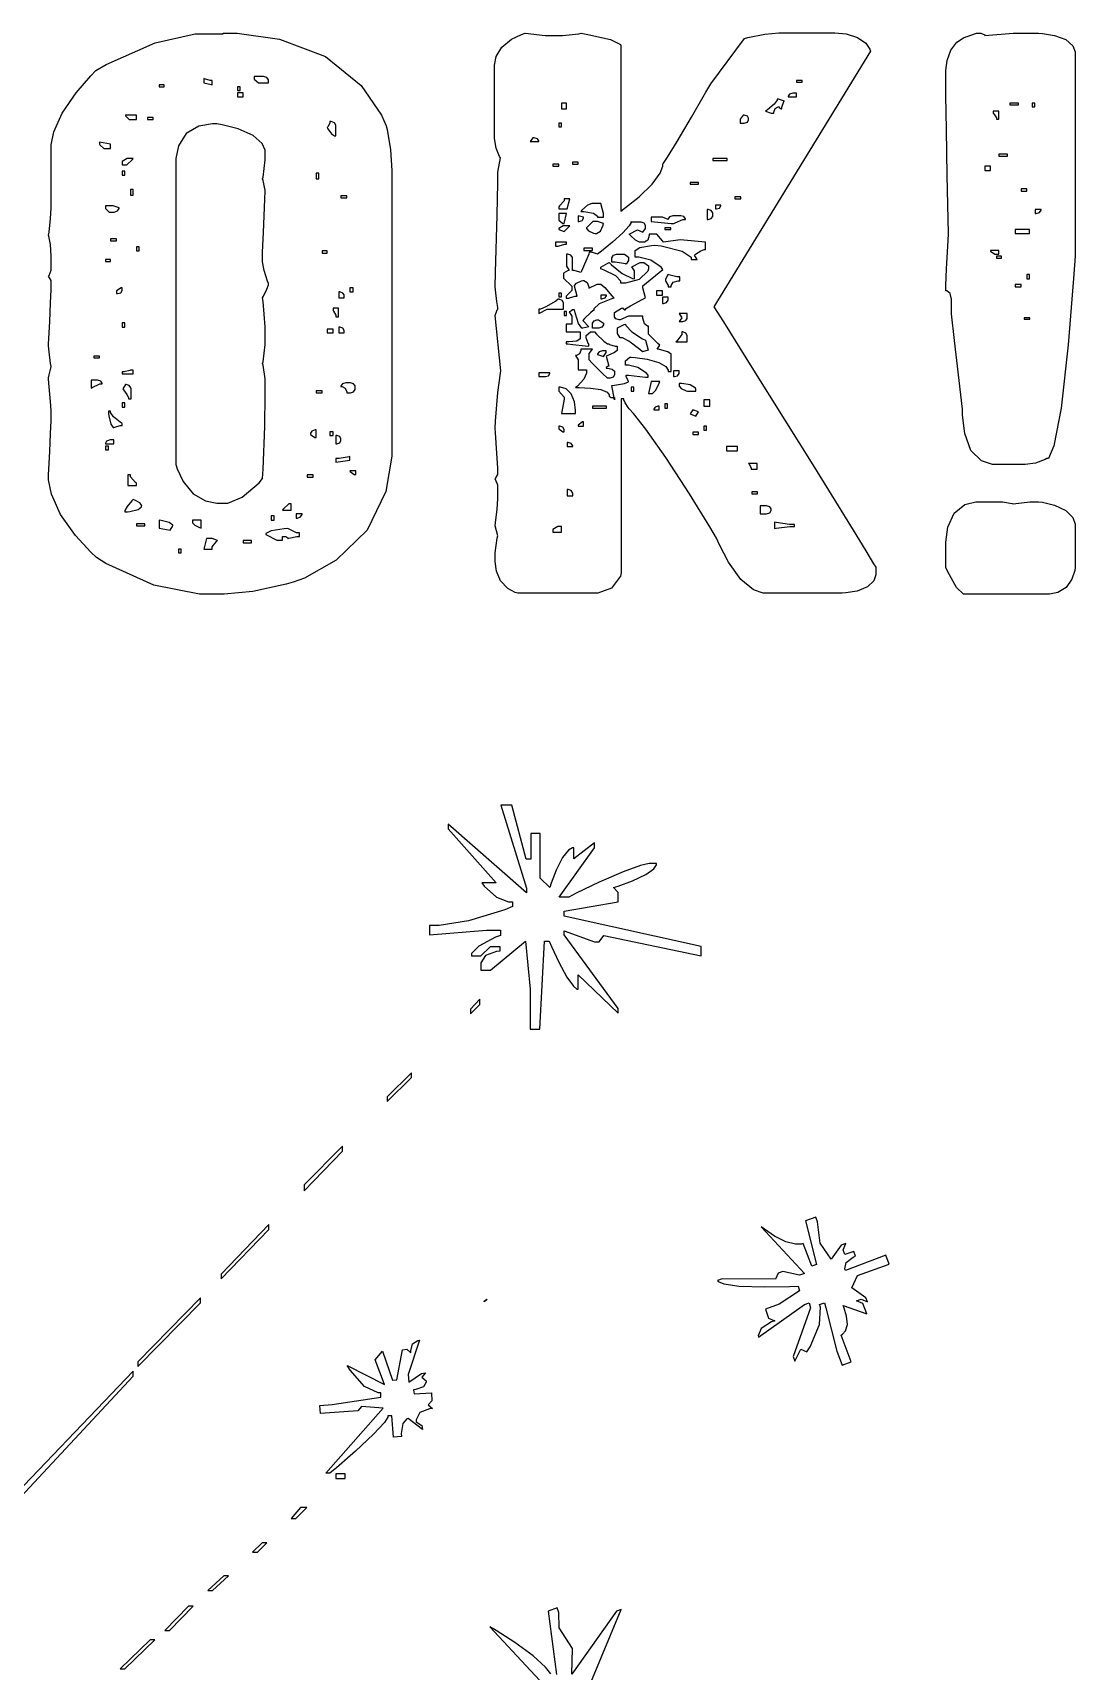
# Model space of a CAD drawing. Extents: x 71 to 281, y 22 to 318.
# Drawn here: x 206.9 to 276.9, y 207.5 to 317.4 of the extents above; entities that cross this region are included whole.
import ezdxf

# ---------------------------------------------------------------- set-up
doc = ezdxf.new("R2010")
doc.units = 0
doc.header["$MEASUREMENT"] = 0

msp = doc.modelspace()

# ---------------------------------------------------------------- linework, layer by layer
at = {"color": 7}
for points in [[(219.71, 317.394), (220.655, 317.394), (223.492, 317.005), (226.58, 315.838), (228.967, 313.898), (230.336, 311.911), (230.646, 311.186), (230.707, 310.939), (230.932, 309.576), (231.033, 308.191), (231.033, 307.728), (231.033, 289.807), (231.033, 289.019), (230.618, 286.653), (229.372, 284.062), (227.298, 282.033), (225.159, 280.837), (224.403, 280.565), (223.944, 280.424), (221.707, 279.947), (219.785, 279.753), (219.145, 279.753), (218.126, 279.753), (215.07, 280.366), (211.834, 281.809), (211.208, 282.222), (210.84, 282.572), (209.813, 283.698), (208.808, 285.111), (208.201, 286.464), (207.998, 287.437), (207.998, 287.76), (208.022, 288.153), (208.085, 289.329), (208.139, 290.54), (208.166, 291.393), (208.175, 291.765), (208.175, 291.888), (208.175, 292.09), (208.125, 292.695), (208.025, 293.908), (207.998, 294.217), (207.998, 294.283), (208.046, 294.477), (208.147, 294.914), (208.175, 295.028), (208.139, 295.232), (208.033, 296.012), (207.998, 296.413), (207.998, 296.546), (208.022, 296.926), (208.085, 298.065), (208.139, 299.288), (208.166, 300.207), (208.175, 300.662), (208.175, 300.813), (207.998, 301.096), (208.033, 301.132), (208.175, 301.502), (208.175, 301.625), (208.175, 302.19), (208.175, 302.448), (208.125, 303.218), (208.025, 303.778), (207.998, 303.848), (208.033, 304.052), (208.139, 304.964), (208.175, 305.663), (208.175, 305.894), (208.175, 309.633), (208.175, 309.92), (208.359, 310.778), (208.919, 312.038), (209.856, 313.41), (210.826, 314.537), (211.173, 314.89), (211.869, 315.305), (215.158, 316.748), (217.831, 317.36), (218.722, 317.36), (219.71, 317.36), (219.71, 317.394)], [(239.959, 317.394), (241.3, 317.253), (242.042, 317.253), (242.465, 317.253), (243.566, 317.368), (243.733, 317.394), (244.165, 317.324), (245.692, 316.976), (246.37, 316.644), (246.379, 316.582), (246.379, 305.47), (246.695, 305.697), (247.609, 306.423), (248.491, 307.269), (249.023, 308.011), (249.202, 308.486), (249.202, 308.645), (249.254, 308.689), (249.52, 309.082), (250.158, 310.123), (251.121, 311.766), (252.09, 313.447), (252.413, 314.008), (254.67, 317.041), (254.908, 317.113), (256.041, 317.342), (256.971, 317.43), (257.281, 317.43), (260.49, 317.43), (260.74, 317.43), (261.489, 317.351), (262.264, 317.117), (262.812, 316.731), (263.085, 316.34), (263.136, 316.195), (252.625, 299.049), (253.263, 298.032), (255.177, 294.979), (257.387, 291.443), (259.255, 288.444), (260.781, 285.98), (261.966, 284.052), (262.812, 282.659), (263.32, 281.802), (263.489, 281.562), (263.489, 281.481), (263.489, 281.2), (263.489, 281.065), (263.349, 280.658), (262.928, 280.247), (262.224, 279.969), (261.48, 279.841), (261.232, 279.823), (256.153, 279.823), (255.935, 279.823), (255.286, 280.054), (254.437, 280.749), (253.607, 281.906), (252.979, 283.112), (252.801, 283.527), (252.355, 284.273), (250.988, 286.492), (249.41, 288.925), (248.062, 290.831), (247.241, 291.878), (246.944, 292.206), (246.882, 292.278), (246.674, 292.595), (246.592, 292.806), (246.592, 292.876), (246.415, 292.876), (246.415, 281.2), (246.353, 280.971), (245.758, 280.168), (244.849, 279.823), (244.545, 279.823), (239.466, 279.823), (239.29, 279.878), (238.796, 280.148), (238.322, 280.644), (238.041, 281.313), (237.949, 281.942), (237.949, 282.152), (237.949, 282.532), (238.097, 283.511), (238.125, 283.669), (237.949, 284.339), (237.983, 284.543), (238.089, 285.455), (238.125, 286.154), (238.125, 286.385), (238.125, 286.949), (238.125, 287.081), (237.975, 287.444), (237.949, 287.478), (237.983, 287.522), (238.125, 287.781), (238.125, 287.867), (238.125, 288.207), (238.075, 289.226), (237.975, 290.593), (237.949, 290.901), (237.983, 291.378), (238.142, 293.286), (238.301, 294.579), (238.337, 294.746), (237.949, 298.45), (237.949, 298.45), (238.097, 298.829), (238.125, 298.873), (238.125, 299.004), (238.075, 299.394), (237.975, 300.188), (237.949, 300.39), (237.983, 301.352), (238.089, 305.201), (238.125, 307.362), (238.125, 308.081), (238.301, 309.033), (238.239, 309.122), (238.014, 309.687), (237.913, 310.335), (237.913, 310.551), (237.913, 315.067), (237.906, 315.255), (238.024, 315.827), (238.406, 316.468), (239.054, 316.992), (239.725, 317.317), (239.959, 317.394)], [(270.44, 317.394), (270.528, 317.394), (270.793, 317.289), (270.793, 317.253), (272.697, 317.394), (274.391, 317.394), (274.658, 317.377), (275.46, 317.249), (276.233, 316.971), (276.702, 316.562), (276.86, 316.155), (276.86, 316.019), (276.86, 302.437), (276.756, 300.95), (276.383, 296.49), (275.907, 292.246), (275.43, 289.702), (275.073, 288.855), (274.954, 288.855), (274.84, 288.785), (274.187, 288.556), (273.492, 288.466), (273.262, 288.466), (271.569, 288.466), (271.319, 288.466), (270.575, 288.697), (269.869, 289.392), (269.449, 290.55), (269.31, 291.765), (269.31, 292.17), (269.186, 293.124), (268.755, 296.776), (268.57, 298.561), (268.57, 299.156), (268.57, 299.438), (268.57, 299.565), (268.468, 299.945), (268.253, 300.108), (268.181, 300.108), (268.181, 300.48), (268.23, 301.595), (268.33, 303.487), (268.358, 303.954), (268.333, 304.927), (268.27, 307.843), (268.216, 310.931), (268.188, 313.212), (268.181, 314.311), (268.181, 314.678), (268.181, 314.9), (268.261, 315.565), (268.507, 316.271), (268.926, 316.797), (269.362, 317.087), (269.522, 317.147), (269.619, 317.183), (270.235, 317.394), (270.44, 317.394)], [(221.791, 314.501), (221.791, 314.361), (221.8, 314.317), (222.085, 314.078), (222.18, 314.078), (222.743, 314.078), (222.743, 314.219), (222.743, 314.271), (222.641, 314.427), (222.426, 314.501), (222.356, 314.501), (221.791, 314.501)], [(215.407, 313.796), (215.76, 313.796), (215.76, 313.936), (215.407, 313.936), (215.407, 313.796)], [(218.405, 314.361), (218.405, 314.078), (218.405, 314.078), (218.907, 313.964), (218.969, 313.936), (218.969, 314.219), (218.827, 314.219), (218.466, 314.343), (218.405, 314.361)], [(220.663, 313.549), (220.839, 313.549), (220.839, 313.796), (220.663, 313.796), (220.663, 313.549)], [(220.663, 313.126), (221.051, 313.126), (221.051, 313.407), (220.663, 313.407), (220.663, 313.126)], [(257.598, 313.126), (258.163, 313.126), (258.163, 313.373), (257.987, 313.373), (257.914, 313.373), (257.699, 313.316), (257.598, 313.174), (257.598, 313.126)], [(258.163, 314.113), (258.55, 314.113), (258.55, 314.219), (258.163, 314.219), (258.163, 314.113)], [(242.394, 312.315), (242.747, 312.315), (242.747, 312.702), (242.394, 312.702), (242.394, 312.315)], [(256.858, 312.984), (256.858, 312.9), (256.668, 312.645), (256.213, 312.261), (256.081, 312.172), (256.469, 312.032), (256.646, 312.032), (256.646, 312.112), (256.728, 312.35), (256.931, 312.455), (256.999, 312.455), (256.999, 312.421), (257.131, 312.315), (257.175, 312.315), (257.175, 312.447), (257.324, 312.809), (257.351, 312.844), (256.963, 312.984), (256.858, 312.984)], [(272.485, 312.597), (273.05, 312.597), (273.05, 312.702), (272.485, 312.702), (272.485, 312.597)], [(273.968, 312.455), (274.144, 312.455), (274.144, 312.702), (273.968, 312.702), (273.968, 312.455)], [(213.148, 311.892), (213.156, 311.847), (213.414, 311.609), (213.501, 311.609), (213.89, 311.609), (213.89, 311.892), (213.148, 311.892)], [(214.629, 311.609), (215.018, 311.609), (215.018, 311.749), (214.629, 311.749), (214.629, 311.609)], [(216.535, 308.717), (216.535, 288.466), (216.624, 288.17), (217.023, 287.316), (217.69, 286.5), (218.529, 286.016), (219.282, 285.856), (219.534, 285.856), (219.71, 285.856), (220.027, 285.856), (220.979, 286.275), (222.118, 287.241), (222.356, 287.514), (222.39, 288.149), (222.497, 291.007), (222.533, 293.15), (222.533, 293.864), (222.533, 294.209), (222.382, 295.117), (222.356, 295.239), (222.39, 295.355), (222.533, 296.513), (222.533, 296.898), (222.533, 297.039), (222.533, 297.692), (222.382, 299.402), (222.356, 299.649), (222.417, 299.765), (222.641, 300.232), (222.743, 300.51), (222.743, 300.603), (222.681, 300.761), (222.457, 301.485), (222.356, 302.067), (222.356, 302.26), (222.356, 302.704), (222.405, 304.034), (222.505, 306.265), (222.533, 306.81), (222.533, 306.877), (222.483, 307.071), (222.382, 307.508), (222.356, 307.622), (222.39, 307.738), (222.533, 308.895), (222.533, 309.28), (222.533, 309.386), (222.533, 309.542), (222.333, 310.008), (221.729, 310.542), (220.716, 310.985), (219.647, 311.263), (219.287, 311.326), (218.985, 311.326), (218.083, 311.162), (217.223, 310.671), (216.706, 309.853), (216.535, 309.002), (216.535, 308.717)], [(226.872, 311.467), (226.872, 311.37), (226.722, 311.124), (226.696, 311.08), (226.74, 310.983), (226.977, 310.653), (227.187, 310.515), (227.259, 310.515), (227.259, 311.186), (227.259, 311.238), (227.171, 311.393), (226.947, 311.467), (226.872, 311.467)], [(242.218, 311.114), (242.394, 311.114), (242.394, 311.362), (242.218, 311.362), (242.218, 311.114)], [(254.599, 311.892), (254.389, 311.643), (254.389, 311.362), (254.599, 311.362), (254.666, 311.362), (254.868, 311.437), (254.952, 311.592), (254.952, 311.643), (254.952, 311.692), (254.868, 311.834), (254.666, 311.892), (254.599, 311.892)], [(271.356, 312.172), (271.356, 312.032), (271.391, 311.988), (271.569, 311.73), (271.569, 311.643), (271.745, 311.643), (271.745, 312.172), (271.356, 312.172)], [(211.42, 310.092), (211.42, 309.951), (211.428, 309.907), (211.712, 309.669), (211.807, 309.669), (212.16, 309.669), (212.16, 309.951), (211.42, 310.092)], [(240.488, 310.374), (240.312, 310.128), (240.877, 310.128), (240.877, 310.176), (240.787, 310.318), (240.563, 310.374), (240.488, 310.374)], [(212.937, 308.717), (212.937, 308.574), (213.114, 308.574), (213.254, 308.574), (213.624, 308.927), (213.677, 308.997), (213.324, 308.997), (213.262, 308.989), (212.937, 308.785), (212.937, 308.717)], [(252.553, 308.857), (253.507, 308.857), (253.507, 308.997), (252.553, 308.997), (252.553, 308.857)], [(271.745, 309.14), (272.308, 309.14), (272.308, 309.28), (271.745, 309.28), (271.745, 309.14)], [(212.937, 307.869), (213.114, 307.869), (213.114, 308.151), (212.937, 308.151), (212.937, 307.869)], [(225.954, 307.622), (226.131, 307.622), (226.131, 308.011), (225.954, 308.011), (225.954, 307.622)], [(241.829, 308.468), (242.218, 308.468), (242.218, 308.61), (241.829, 308.61), (241.829, 308.468)], [(243.134, 308.61), (243.523, 308.61), (243.523, 308.751), (243.134, 308.751), (243.134, 308.61)], [(270.793, 308.187), (271.18, 308.187), (271.18, 308.468), (270.793, 308.468), (270.793, 308.187)], [(213.501, 306.528), (213.677, 306.528), (213.677, 306.917), (213.501, 306.917), (213.501, 306.528)], [(251.037, 307.269), (251.601, 307.269), (251.601, 307.376), (251.037, 307.376), (251.037, 307.269)], [(273.226, 306.81), (273.615, 306.81), (273.615, 306.953), (273.226, 306.953), (273.226, 306.81)], [(211.807, 305.822), (211.807, 305.682), (211.816, 305.638), (212.073, 305.399), (212.16, 305.399), (212.336, 305.399), (212.408, 305.399), (212.623, 305.475), (212.725, 305.631), (212.725, 305.682), (212.336, 305.822), (211.807, 305.822)], [(227.612, 306.352), (228.001, 306.352), (228.001, 306.494), (227.612, 306.494), (227.612, 306.352)], [(242.571, 306.281), (242.571, 306.149), (242.278, 305.806), (242.218, 305.752), (242.218, 305.612), (242.781, 305.612), (242.958, 306.281), (242.571, 306.281)], [(243.699, 305.435), (243.909, 305.435), (244.54, 305.335), (244.828, 305.12), (244.828, 305.047), (245.217, 305.047), (245.217, 305.293), (245.04, 305.965), (244.475, 305.965), (244.431, 305.974), (244.139, 305.858), (243.778, 305.533), (243.699, 305.435)], [(252.729, 305.858), (252.729, 305.612), (252.796, 305.612), (252.998, 305.67), (253.082, 305.811), (253.082, 305.858), (252.729, 305.858)], [(254.036, 306.281), (254.423, 306.281), (254.423, 306.423), (254.036, 306.423), (254.036, 306.281)], [(242.218, 305.293), (242.218, 304.906), (242.226, 304.862), (242.484, 304.624), (242.571, 304.624), (242.747, 305.293), (242.218, 305.293)], [(247.085, 304.764), (247.085, 304.692), (246.944, 304.473), (246.524, 304.016), (245.82, 303.386), (245.079, 302.776), (244.828, 302.577), (244.766, 302.605), (244.388, 302.719), (244.263, 302.719), (244.227, 302.569), (243.751, 301.423), (243.699, 301.342), (243.637, 301.37), (243.26, 301.485), (243.134, 301.485), (243.134, 302.295), (243.134, 302.347), (243.032, 302.503), (242.817, 302.577), (242.747, 302.577), (242.747, 301.765), (242.923, 301.485), (242.861, 301.476), (242.535, 301.297), (242.535, 301.236), (242.535, 300.955), (243.1, 300.426), (243.1, 300.144), (242.711, 299.755), (242.711, 299.615), (242.888, 299.615), (242.948, 299.642), (243.326, 299.755), (243.453, 299.755), (243.276, 300.426), (243.276, 300.476), (243.412, 300.62), (243.742, 300.779), (243.84, 300.813), (243.911, 300.813), (244.126, 300.681), (244.228, 300.383), (244.228, 300.284), (244.792, 300.567), (244.968, 300.567), (245.051, 300.567), (245.299, 300.33), (245.79, 299.774), (245.922, 299.615), (245.702, 299.562), (244.92, 299.248), (244.581, 298.914), (244.581, 298.803), (244.521, 298.803), (244.343, 298.64), (243.944, 298.248), (243.84, 298.133), (244.228, 297.708), (243.84, 297.604), (243.765, 297.604), (243.545, 297.918), (243.32, 298.636), (243.276, 298.839), (243.1, 298.839), (243.1, 298.804), (242.968, 298.697), (242.923, 298.697), (243.1, 298.414), (243.1, 297.885), (242.711, 297.885), (242.711, 297.356), (243.663, 297.356), (243.663, 296.933), (243.663, 296.886), (243.425, 296.744), (242.889, 296.686), (242.711, 296.686), (242.711, 296.546), (242.824, 296.546), (243.164, 296.515), (243.998, 296.431), (244.228, 296.404), (244.228, 296.546), (244.192, 296.581), (244.052, 296.952), (244.052, 297.075), (244.06, 297.119), (244.344, 297.356), (244.439, 297.356), (244.615, 297.356), (244.748, 297.215), (245.251, 296.74), (245.489, 296.546), (245.569, 296.546), (245.63, 296.519), (246.006, 296.404), (246.133, 296.404), (246.133, 296.157), (246.133, 296.111), (245.947, 295.972), (245.515, 295.778), (245.393, 295.734), (245.569, 295.063), (245.525, 295.063), (245.393, 294.958), (245.393, 294.922), (245.496, 294.922), (245.806, 294.866), (245.956, 294.724), (245.956, 294.676), (245.956, 294.533), (245.956, 294.483), (245.872, 294.327), (245.67, 294.253), (245.604, 294.253), (245.492, 294.253), (245.159, 294.567), (244.447, 295.285), (244.263, 295.487), (244.263, 295.91), (244.475, 296.193), (243.699, 296.193), (243.699, 296.114), (243.615, 295.876), (243.412, 295.768), (243.346, 295.768), (243.523, 295.487), (243.523, 294.816), (244.086, 294.816), (244.086, 294.71), (244.086, 294.58), (243.9, 294.191), (243.469, 293.715), (243.346, 293.617), (243.594, 293.617), (244.338, 293.584), (245.043, 293.485), (245.463, 293.32), (245.604, 293.146), (245.604, 293.088), (245.604, 293.054), (245.736, 292.946), (245.78, 292.946), (245.956, 292.946), (245.956, 292.806), (245.78, 293.758), (245.965, 293.776), (246.622, 293.886), (246.908, 294.002), (246.908, 294.04), (246.873, 294.084), (246.732, 294.37), (246.732, 294.463), (246.908, 294.463), (248.039, 294.323), (248.215, 294.323), (248.215, 294.463), (248.109, 294.579), (247.522, 294.972), (246.903, 295.135), (246.698, 295.135), (246.698, 295.381), (246.706, 295.425), (246.99, 295.664), (247.085, 295.664), (247.352, 295.64), (248.154, 295.52), (248.927, 295.307), (249.396, 295.034), (249.554, 294.791), (249.554, 294.71), (249.767, 294.71), (249.767, 295.804), (249.767, 295.856), (249.528, 296.012), (248.973, 296.166), (248.815, 296.193), (248.991, 296.474), (248.867, 296.58), (248.434, 297), (248.249, 297.215), (248.249, 297.285), (248.249, 297.744), (248.178, 297.744), (247.963, 297.908), (247.862, 298.289), (247.862, 298.414), (246.908, 298.414), (246.345, 298.167), (246.272, 298.167), (246.057, 298.225), (245.956, 298.367), (245.956, 298.414), (245.956, 298.556), (245.956, 298.662), (246.423, 298.945), (246.521, 298.979), (246.521, 298.945), (246.654, 298.839), (246.698, 298.839), (246.698, 298.905), (247.023, 299.099), (247.808, 299.534), (248.039, 299.649), (247.862, 300.32), (247.862, 300.46), (249.202, 301.555), (249.087, 301.697), (248.386, 302.172), (247.596, 302.367), (247.333, 302.367), (247.333, 302.754), (247.333, 302.821), (247.658, 303.02), (248.442, 303.16), (248.672, 303.177), (249.078, 303.124), (250.498, 302.781), (251.108, 302.364), (251.108, 302.224), (251.495, 302.224), (251.318, 302.507), (251.397, 302.579), (251.742, 302.808), (251.98, 302.896), (252.06, 302.896), (252.06, 303.389), (250.366, 303.529), (249.238, 303.389), (249.184, 303.477), (248.799, 303.918), (248.672, 303.918), (248.285, 303.918), (248.285, 303.819), (248.183, 303.521), (247.968, 303.389), (247.897, 303.389), (247.72, 303.389), (247.632, 303.389), (247.372, 303.521), (247.023, 303.83), (246.944, 303.918), (247.51, 304.201), (247.862, 304.058), (248.039, 304.307), (248.039, 304.447), (248.039, 304.499), (247.954, 304.655), (247.752, 304.73), (247.686, 304.73), (247.085, 304.73), (247.085, 304.764)], [(243.523, 305.153), (243.523, 304.764), (243.589, 304.764), (243.792, 304.84), (243.876, 304.996), (243.876, 305.047), (243.523, 305.153)], [(244.086, 304.341), (244.086, 304.293), (244.223, 304.148), (244.554, 303.99), (244.651, 303.954), (244.744, 303.954), (245.025, 304.118), (245.199, 304.509), (245.217, 304.624), (244.828, 304.764), (244.651, 304.764), (244.51, 304.764), (244.139, 304.413), (244.086, 304.341)], [(249.554, 304.906), (249.167, 305.047), (248.426, 305.047), (248.426, 304.764), (249.767, 304.624), (249.943, 304.624), (250.022, 304.668), (250.544, 304.906), (250.719, 304.906), (250.719, 304.955), (250.617, 305.096), (250.402, 305.153), (250.332, 305.153), (249.943, 305.153), (249.867, 305.153), (249.642, 305.083), (249.554, 304.95), (249.554, 304.906)], [(252.166, 305.576), (252.166, 304.906), (252.236, 304.906), (252.451, 304.964), (252.553, 305.106), (252.553, 305.153), (252.553, 305.293), (252.553, 305.35), (252.451, 305.515), (252.236, 305.576), (252.166, 305.576)], [(274.179, 305.576), (274.179, 305.293), (274.25, 305.293), (274.465, 305.369), (274.567, 305.525), (274.567, 305.576), (274.179, 305.576)], [(212.16, 303.459), (212.549, 303.459), (212.549, 303.601), (212.16, 303.601), (212.16, 303.459)], [(242.218, 304.235), (242.571, 304.094), (242.958, 304.483), (242.571, 304.483), (242.509, 304.475), (242.218, 304.296), (242.218, 304.235)], [(249.344, 304.235), (249.731, 304.235), (249.731, 304.341), (249.344, 304.341), (249.344, 304.235)], [(272.838, 303.954), (273.792, 303.954), (273.792, 304.235), (272.838, 304.235), (272.838, 303.954)], [(213.89, 302.79), (214.066, 302.79), (214.066, 303.072), (213.89, 303.072), (213.89, 302.79)], [(226.343, 302.647), (226.696, 302.647), (226.696, 302.79), (226.343, 302.79), (226.343, 302.647)], [(242.006, 303.389), (242.006, 303.106), (242.182, 303.106), (242.243, 303.134), (242.62, 303.248), (242.747, 303.248), (242.747, 303.389), (242.006, 303.389)], [(243.91, 302.824), (244.475, 302.824), (244.475, 302.966), (243.91, 302.966), (243.91, 302.824)], [(246.169, 302.577), (246.556, 302.577), (246.618, 302.569), (246.908, 302.364), (246.908, 302.295), (246.908, 302.154), (246.732, 301.908), (246.688, 301.935), (246.006, 302.048), (245.78, 302.048), (245.78, 302.295), (245.788, 302.339), (245.894, 302.503), (246.1, 302.577), (246.169, 302.577)], [(271.18, 302.824), (271.188, 302.78), (271.473, 302.577), (271.569, 302.577), (271.745, 302.577), (271.745, 302.824), (271.18, 302.824)], [(271.569, 302.295), (271.921, 302.295), (271.921, 302.437), (271.569, 302.437), (271.569, 302.295)], [(211.807, 302.084), (212.16, 302.084), (212.16, 302.224), (211.807, 302.224), (211.807, 302.084)], [(245.604, 302.014), (245.752, 301.863), (246.476, 301.282), (247.165, 300.947), (247.297, 300.919), (247.297, 301.449), (247.121, 301.731), (247.686, 302.014), (247.862, 302.014), (247.923, 302.005), (248.249, 301.8), (248.249, 301.731), (248.249, 301.589), (248.187, 301.431), (247.606, 300.875), (246.686, 300.637), (246.379, 300.637), (246.379, 300.757), (246.041, 301.114), (245.261, 301.511), (245.04, 301.589), (245.04, 301.695), (245.506, 301.979), (245.604, 302.014)], [(212.549, 300.038), (212.549, 299.931), (212.62, 299.931), (212.835, 299.989), (212.937, 300.131), (212.937, 300.178), (212.937, 300.32), (212.875, 300.312), (212.549, 300.106), (212.549, 300.038)], [(228.211, 300.038), (228.424, 300.038), (228.424, 300.32), (228.211, 300.32), (228.211, 300.038)], [(249.554, 301.202), (249.519, 301.158), (249.378, 300.874), (249.378, 300.779), (249.412, 300.735), (249.554, 300.477), (249.554, 300.39), (249.767, 300.39), (249.767, 300.466), (249.903, 300.691), (250.224, 300.779), (250.332, 300.779), (250.332, 301.06), (250.137, 301.06), (249.607, 301.176), (249.554, 301.202)], [(272.838, 300.39), (273.226, 300.39), (273.226, 300.531), (272.838, 300.531), (272.838, 300.39)], [(273.615, 300.919), (273.792, 300.919), (273.792, 301.202), (273.615, 301.202), (273.615, 300.919)], [(227.471, 300.038), (227.471, 299.649), (227.824, 299.649), (227.824, 299.791), (227.824, 299.835), (227.74, 299.967), (227.537, 300.038), (227.471, 300.038)], [(240.877, 298.873), (240.877, 298.59), (241.44, 298.873), (242.535, 298.873), (242.535, 299.262), (242.535, 299.314), (242.451, 299.47), (242.248, 299.544), (242.182, 299.544), (242.014, 299.43), (241.356, 299.037), (240.997, 298.873), (240.877, 298.873)], [(242.218, 299.721), (242.394, 299.721), (242.394, 299.967), (242.218, 299.967), (242.218, 299.721)], [(245.04, 299.825), (245.04, 299.579), (245.11, 299.579), (245.325, 299.636), (245.427, 299.779), (245.427, 299.825), (245.04, 299.825)], [(248.779, 299.825), (249.167, 299.825), (249.167, 300.108), (248.779, 300.108), (248.779, 299.825)], [(249.167, 299.685), (249.167, 299.262), (249.238, 299.262), (249.452, 299.338), (249.554, 299.493), (249.554, 299.544), (249.554, 299.685), (249.167, 299.685)], [(212.937, 297.674), (213.114, 297.674), (213.114, 297.957), (212.937, 297.957), (212.937, 297.674)], [(227.083, 298.943), (227.083, 298.803), (227.117, 298.759), (227.259, 298.475), (227.259, 298.38), (227.435, 298.38), (227.435, 298.943), (227.083, 298.943)], [(242.571, 298.45), (242.747, 298.45), (242.747, 298.733), (242.571, 298.733), (242.571, 298.45)], [(244.828, 298.167), (244.888, 298.159), (245.217, 297.954), (245.217, 297.885), (245.217, 297.834), (245.115, 297.678), (244.899, 297.604), (244.828, 297.604), (244.475, 297.604), (244.475, 297.885), (244.483, 297.939), (244.585, 298.107), (244.767, 298.167), (244.828, 298.167)], [(250.296, 298.59), (250.472, 298.31), (250.296, 298.061), (250.472, 298.061), (250.539, 298.061), (250.741, 298.119), (250.825, 298.263), (250.825, 298.31), (250.825, 298.59), (250.296, 298.59)], [(273.439, 298.203), (273.826, 298.203), (273.826, 298.31), (273.439, 298.31), (273.439, 298.203)], [(226.696, 297.285), (227.083, 297.285), (227.083, 297.532), (226.696, 297.532), (226.696, 297.285)], [(227.471, 297.674), (227.471, 297.285), (227.824, 297.285), (227.824, 297.392), (227.824, 297.448), (227.74, 297.614), (227.537, 297.674), (227.471, 297.674)], [(246.698, 297.885), (246.724, 297.797), (247.115, 297.352), (247.844, 296.89), (248.039, 296.792), (248.215, 296.121), (247.826, 296.017), (247.65, 296.175), (246.926, 296.73), (246.49, 296.969), (246.345, 296.969), (246.169, 297.251), (246.169, 297.532), (246.169, 297.62), (246.61, 297.851), (246.698, 297.885)], [(250.472, 297.356), (250.472, 297.189), (250.146, 296.74), (250.083, 296.686), (250.825, 296.686), (250.825, 297.075), (250.825, 297.127), (250.741, 297.282), (250.539, 297.356), (250.472, 297.356)], [(244.828, 295.84), (245.217, 295.698), (245.393, 295.981), (245.393, 296.087), (245.217, 296.087), (245.144, 296.087), (244.928, 296.03), (244.828, 295.888), (244.828, 295.84)], [(211.031, 295.628), (211.42, 295.628), (211.42, 295.734), (211.031, 295.734), (211.031, 295.628)], [(212.937, 294.676), (212.937, 294.533), (213.677, 294.533), (213.677, 294.782), (213.501, 294.782), (213.439, 294.764), (213.063, 294.676), (212.937, 294.676)], [(249.907, 294.746), (249.907, 294.357), (249.979, 294.357), (250.194, 294.415), (250.296, 294.559), (250.296, 294.605), (250.296, 294.746), (249.907, 294.746)], [(210.855, 294.11), (210.855, 293.581), (210.934, 293.625), (211.43, 293.864), (211.596, 293.864), (211.596, 293.912), (211.495, 294.054), (211.279, 294.11), (211.208, 294.11), (210.855, 294.11)], [(213.148, 293.828), (212.972, 293.547), (213.032, 293.477), (213.258, 293.16), (213.36, 292.947), (213.36, 292.876), (213.537, 292.876), (213.537, 293.547), (213.527, 293.601), (213.409, 293.768), (213.213, 293.828), (213.148, 293.828)], [(227.612, 293.688), (227.683, 293.688), (227.899, 293.583), (228.001, 293.344), (228.001, 293.265), (228.177, 293.265), (228.247, 293.265), (228.462, 293.34), (228.564, 293.496), (228.564, 293.547), (228.564, 293.688), (228.564, 293.736), (228.462, 293.878), (228.247, 293.934), (228.177, 293.934), (228.001, 293.934), (227.928, 293.934), (227.712, 293.878), (227.612, 293.736), (227.612, 293.688)], [(240.877, 294.605), (240.877, 294.357), (241.264, 294.357), (241.33, 294.357), (241.533, 294.415), (241.617, 294.559), (241.617, 294.605), (240.877, 294.605)], [(242.218, 293.652), (242.218, 293.371), (242.571, 292.982), (242.571, 292.842), (242.394, 291.888), (243.346, 291.888), (243.346, 292.081), (243.273, 292.655), (243.058, 293.207), (242.705, 293.54), (242.339, 293.652), (242.218, 293.652)], [(247.085, 293.371), (247.261, 293.371), (247.261, 293.652), (247.085, 293.652), (247.085, 293.371)], [(248.426, 294.04), (248.249, 293.229), (248.426, 293.229), (248.499, 293.229), (248.721, 293.437), (248.947, 293.908), (248.991, 294.04), (248.426, 294.04)], [(250.296, 293.9), (250.296, 293.758), (250.296, 293.71), (250.432, 293.565), (250.763, 293.406), (250.861, 293.371), (251.424, 293.371), (251.424, 293.511), (251.389, 293.573), (251.032, 293.799), (250.479, 293.9), (250.296, 293.9)], [(212.937, 292.312), (213.114, 292.312), (213.114, 292.593), (212.937, 292.593), (212.937, 292.312)], [(225.954, 293.265), (226.343, 293.265), (226.343, 293.405), (225.954, 293.405), (225.954, 293.265)], [(249.344, 292.24), (249.52, 292.24), (249.52, 292.523), (249.344, 292.523), (249.344, 292.24)], [(251.954, 292.383), (252.342, 292.383), (252.342, 292.806), (251.954, 292.806), (251.954, 292.383)], [(212.019, 292.03), (212.019, 291.888), (212.036, 291.729), (212.168, 291.174), (212.321, 290.935), (212.372, 290.935), (212.433, 290.963), (212.81, 291.078), (212.937, 291.078), (212.937, 291.218), (212.805, 291.298), (212.35, 291.663), (212.16, 291.939), (212.16, 292.03), (212.019, 292.03)], [(244.475, 292.24), (245.427, 292.24), (245.427, 292.383), (244.475, 292.383), (244.475, 292.24)], [(248.602, 292.136), (248.955, 292.136), (248.955, 292.383), (248.888, 292.383), (248.685, 292.312), (248.602, 292.18), (248.602, 292.136)], [(251.214, 292.136), (251.037, 291.853), (251.424, 291.711), (251.601, 291.994), (251.214, 292.136)], [(225.565, 290.513), (225.574, 290.468), (225.859, 290.266), (225.954, 290.266), (225.954, 290.795), (225.883, 290.787), (225.654, 290.693), (225.565, 290.558), (225.565, 290.513)], [(226.872, 290.406), (227.083, 290.406), (227.083, 290.653), (226.872, 290.653), (226.872, 290.406)], [(227.259, 290.406), (227.259, 289.843), (227.325, 289.843), (227.528, 289.917), (227.612, 290.073), (227.612, 290.124), (227.612, 290.176), (227.528, 290.332), (227.325, 290.406), (227.259, 290.406)], [(242.218, 291.042), (242.218, 290.901), (242.226, 290.857), (242.484, 290.653), (242.571, 290.653), (242.571, 290.759), (242.571, 290.812), (242.486, 290.967), (242.284, 291.042), (242.218, 291.042)], [(243.523, 291.042), (243.876, 291.042), (243.876, 291.324), (243.822, 291.316), (243.523, 291.11), (243.523, 291.042)], [(251.214, 290.619), (251.214, 290.477), (251.601, 290.477), (251.601, 290.619), (251.214, 290.619)], [(251.954, 290.759), (252.13, 290.759), (252.13, 291.042), (251.954, 291.042), (251.954, 290.759)], [(211.807, 289.843), (212.372, 289.843), (212.372, 290.124), (212.196, 290.124), (212.124, 290.116), (211.895, 290.023), (211.807, 289.888), (211.807, 289.843)], [(211.807, 289.454), (212.019, 289.454), (212.019, 289.701), (211.807, 289.701), (211.807, 289.454)], [(242.781, 289.947), (242.781, 289.667), (243.17, 289.667), (243.16, 289.711), (243.054, 289.873), (242.849, 289.947), (242.781, 289.947)], [(253.471, 289.384), (254.212, 289.384), (254.212, 289.667), (253.471, 289.667), (253.471, 289.384)], [(227.259, 288.855), (227.259, 288.608), (228.211, 288.749), (228.211, 288.995), (228.158, 288.969), (227.484, 288.855), (227.259, 288.855)], [(254.952, 288.536), (254.987, 288.492), (255.129, 288.236), (255.129, 288.149), (255.517, 288.149), (255.517, 288.536), (254.952, 288.536)], [(213.324, 287.76), (213.324, 287.055), (213.89, 287.055), (213.89, 287.197), (213.827, 287.259), (213.501, 287.635), (213.501, 287.76), (213.324, 287.76)], [(225.355, 287.62), (225.742, 287.62), (225.742, 287.76), (225.355, 287.76), (225.355, 287.62)], [(228.211, 288.043), (228.22, 287.999), (228.505, 287.796), (228.6, 287.796), (228.6, 288.043), (228.211, 288.043)], [(213.677, 286.103), (213.589, 286.015), (213.262, 285.631), (213.114, 285.376), (213.114, 285.291), (213.29, 285.291), (213.449, 285.309), (214.004, 285.447), (214.242, 285.622), (214.242, 285.68), (214.25, 285.715), (214.118, 285.892), (213.774, 286.068), (213.677, 286.103)], [(242.781, 286.772), (242.781, 286.349), (243.17, 286.349), (243.17, 286.492), (243.16, 286.545), (243.054, 286.712), (242.849, 286.772), (242.781, 286.772)], [(255.165, 286.492), (255.552, 286.492), (255.552, 286.632), (255.165, 286.632), (255.165, 286.492)], [(271.745, 285.962), (271.982, 285.962), (272.635, 285.848), (272.697, 285.82), (273.826, 285.962), (274.391, 285.962), (274.661, 285.922), (275.46, 285.722), (276.233, 285.371), (276.702, 284.9), (276.86, 284.453), (276.86, 284.303), (276.86, 281.553), (276.83, 281.353), (276.641, 280.766), (276.251, 280.203), (275.689, 279.866), (275.138, 279.753), (274.954, 279.753), (269.522, 279.753), (269.367, 279.753), (268.903, 280.203), (268.314, 281.254), (268.181, 281.553), (268.181, 282.928), (268.181, 283.259), (268.321, 284.251), (268.741, 285.2), (269.446, 285.772), (270.191, 285.962), (270.44, 285.962), (271.745, 285.962)], [(222.92, 284.728), (223.132, 284.728), (223.132, 285.008), (222.92, 285.008), (222.92, 284.728)], [(223.697, 285.397), (224.26, 285.397), (224.26, 285.82), (224.119, 285.82), (223.741, 285.469), (223.697, 285.397)], [(224.613, 285.151), (224.613, 284.868), (224.685, 284.868), (224.9, 284.944), (225.002, 285.099), (225.002, 285.151), (224.613, 285.151)], [(255.728, 285.68), (255.728, 285.151), (256.081, 285.151), (256.153, 285.151), (256.367, 285.226), (256.469, 285.382), (256.469, 285.433), (256.469, 285.481), (256.367, 285.623), (256.153, 285.68), (256.081, 285.68), (255.728, 285.68)], [(213.89, 284.339), (214.453, 284.339), (214.453, 284.479), (213.89, 284.479), (213.89, 284.339)], [(215.407, 284.728), (215.407, 284.198), (216.147, 284.056), (216.323, 284.339), (216.323, 284.398), (216.089, 284.573), (215.555, 284.71), (215.407, 284.728)], [(217.664, 284.728), (217.664, 284.585), (217.664, 284.537), (217.8, 284.393), (218.131, 284.234), (218.229, 284.198), (218.229, 284.728), (217.664, 284.728)], [(222.567, 283.774), (223.308, 283.387), (223.697, 283.387), (223.697, 283.633), (223.873, 283.633), (223.918, 283.633), (224.05, 283.529), (224.05, 283.493), (224.11, 283.519), (224.646, 283.633), (224.826, 283.633), (224.826, 283.88), (224.631, 283.88), (224.128, 284.118), (224.05, 284.163), (223.802, 284.146), (222.938, 284.008), (222.567, 283.833), (222.567, 283.774)], [(241.829, 284.022), (241.829, 283.916), (242.394, 283.916), (242.394, 284.303), (242.218, 284.303), (242.156, 284.295), (241.829, 284.091), (241.829, 284.022)], [(256.682, 284.585), (256.682, 284.163), (256.804, 284.19), (257.717, 284.303), (258.021, 284.303), (258.021, 284.445), (257.686, 284.445), (256.804, 284.559), (256.682, 284.585)], [(216.712, 282.539), (216.888, 282.539), (216.888, 282.787), (216.712, 282.787), (216.712, 282.539)], [(218.582, 283.493), (218.405, 282.787), (218.969, 282.787), (218.969, 282.929), (219.26, 283.299), (219.322, 283.351), (218.969, 283.493), (218.582, 283.493)], [(221.051, 283.21), (221.615, 283.21), (221.615, 283.351), (221.051, 283.351), (221.051, 283.21)], [(238.301, 257.175), (238.301, 256.858), (237.983, 256.735), (236.854, 256.143), (236.361, 255.647), (236.361, 255.481), (236.996, 255.481), (237.632, 256.117), (238.265, 256.117), (238.265, 255.8), (238.053, 255.782), (237.313, 255.509), (236.996, 255.013), (236.996, 254.846), (236.996, 254.529), (237.632, 254.529), (239.995, 256.469), (240.312, 253.258), (240.312, 250.578), (240.947, 250.578), (241.264, 256.469), (241.583, 256.469), (241.733, 256.114), (242.222, 255.06), (242.763, 254.058), (243.199, 253.458), (243.441, 253.258), (243.523, 253.258), (243.523, 254.212), (246.203, 251.637), (246.203, 251.954), (242.571, 256.892), (242.571, 257.175), (244.615, 256.433), (244.934, 256.433), (245.251, 256.858), (251.777, 255.481), (251.777, 256.117), (242.571, 258.163), (242.571, 258.48), (246.203, 259.115), (246.203, 259.751), (245.886, 260.067), (246.206, 260.172), (247.155, 260.525), (248.059, 260.945), (248.599, 261.334), (248.779, 261.603), (248.779, 261.691), (248.462, 261.691), (248.274, 261.691), (247.713, 261.552), (246.534, 261.131), (244.924, 260.426), (243.392, 259.689), (242.888, 259.432), (242.252, 259.432), (244.615, 262.749), (244.615, 263.066), (243.24, 262.008), (243.24, 262.749), (243.145, 262.749), (242.863, 262.584), (242.469, 262.084), (242.054, 261.247), (241.716, 260.367), (241.617, 260.067), (240.983, 260.703), (240.983, 263.701), (240.348, 263.701), (240.348, 261.973), (240.029, 261.973), (239.077, 265.606), (238.337, 265.606), (240.065, 260.033), (240.065, 259.715), (234.81, 264.337), (234.81, 264.018), (238.019, 260.386), (237.067, 260.386), (237.225, 260.175), (238.049, 259.433), (238.847, 259.115), (239.113, 259.115), (239.113, 258.798), (238.592, 258.588), (236.167, 257.846), (234.195, 257.528), (233.539, 257.528), (233.539, 256.892), (237.383, 257.211), (238.301, 257.211), (238.301, 257.175)], [(236.926, 252.236), (236.926, 252.589), (236.291, 251.919), (236.291, 251.601), (236.926, 252.236)], [(232.34, 247.65), (230.717, 246.027), (230.717, 245.71), (232.34, 247.333), (232.34, 247.65)], [(227.718, 242.711), (225.142, 240.135), (225.142, 239.713), (227.718, 242.394), (227.718, 242.711)], [(261.302, 232.022), (262.89, 231.458), (262.607, 232.164), (262.184, 232.34), (262.503, 232.445), (262.926, 232.268), (262.819, 232.551), (261.867, 233.222), (262.254, 234.032), (264.371, 234.81), (264.16, 235.409), (261.444, 234.385), (261.408, 234.483), (261.501, 234.915), (261.964, 235.277), (262.114, 235.339), (262.008, 235.656), (261.408, 235.443), (261.302, 235.762), (261.479, 236.185), (261.162, 236.079), (260.49, 235.126), (259.751, 236.221), (259.574, 237.632), (259.468, 237.949), (258.763, 237.702), (259.504, 234.774), (259.185, 234.667), (258.622, 236.185), (258.502, 236.143), (258.105, 236.134), (257.46, 236.299), (256.691, 236.691), (256.013, 237.147), (255.8, 237.313), (258.692, 234.174), (258.374, 234.068), (257.245, 234.315), (256.928, 234.208), (256.752, 233.785), (253.188, 233.821), (252.871, 233.715), (252.902, 233.629), (253.287, 233.472), (254.325, 233.323), (255.986, 233.274), (257.699, 233.305), (258.269, 233.327), (258.374, 233.01), (256.999, 232.128), (256.081, 231.775), (256.293, 231.176), (256.716, 230.999), (256.496, 230.921), (255.785, 230.48), (255.588, 230.003), (255.623, 229.905), (258.692, 232.092), (259.009, 232.198), (259.115, 231.881), (257.951, 228.6), (258.057, 228.283), (258.446, 229.093), (258.869, 228.917), (259.079, 229.261), (259.715, 230.744), (259.785, 231.907), (259.715, 232.092), (260.033, 232.198), (260.138, 231.881), (260.879, 228.953), (261.232, 228.035), (261.831, 228.247), (261.162, 230.047), (261.249, 230.094), (261.461, 230.325), (261.575, 230.743), (261.519, 231.307), (261.366, 231.847), (261.302, 232.022)], [(222.779, 237.455), (219.568, 234.138), (219.568, 233.821), (222.779, 237.137), (222.779, 237.455)], [(218.193, 232.551), (213.996, 228.247), (213.996, 227.93), (218.193, 232.198), (218.193, 232.551)], [(228.989, 225.249), (228.74, 224.966), (226.237, 224.79), (226.201, 225.319), (227.013, 225.389), (230.294, 225.884), (230.294, 226.167), (230.117, 226.158), (229.191, 226.594), (228.229, 227.683), (228.035, 228.001), (230.54, 226.73), (229.905, 228.388), (230.4, 228.953), (231.069, 227.013), (231.352, 227.048), (231.739, 229.059), (232.022, 229.093), (232.304, 228.847), (232.295, 228.979), (232.413, 229.456), (232.763, 229.686), (232.869, 229.694), (232.128, 227.401), (232.164, 226.872), (233.01, 227.471), (233.292, 227.506), (233.046, 227.225), (233.327, 226.977), (233.335, 226.888), (233.141, 226.559), (232.629, 226.387), (232.481, 226.377), (232.517, 226.095), (233.679, 226.167), (233.715, 225.637), (233.469, 225.355), (233.751, 225.108), (233.557, 225.1), (232.898, 224.853), (232.647, 224.359), (232.657, 224.226), (233.046, 223.978), (233.08, 223.697), (232.128, 224.437), (232.04, 224.429), (231.753, 224.116), (231.659, 223.433), (231.669, 223.238), (231.14, 223.202), (231.033, 224.613), (230.753, 224.613), (230.761, 224.525), (230.527, 224.177), (229.803, 223.392), (228.583, 222.258), (227.303, 221.137), (226.872, 220.769), (226.59, 220.769), (230.434, 225.142), (228.989, 225.249)], [(213.677, 227.295), (213.677, 227.612), (195.086, 208.209), (195.121, 208.175), (195.501, 207.848), (195.545, 207.822), (213.677, 227.295)], [(227.259, 220.416), (227.894, 220.416), (227.894, 220.733), (227.259, 220.733), (227.259, 220.416)], [(224.579, 217.734), (225.319, 218.476), (224.896, 218.476), (224.26, 217.734), (224.579, 217.734)], [(222.003, 215.477), (222.639, 216.112), (222.32, 216.112), (221.685, 215.477), (222.003, 215.477)], [(219.005, 212.901), (220.063, 213.89), (219.745, 213.89), (218.686, 212.901), (219.005, 212.901)], [(216.112, 210.22), (217.7, 211.843), (217.381, 211.843), (215.794, 210.22), (216.112, 210.22)], [(213.114, 207.646), (215.124, 209.586), (214.806, 209.586), (212.795, 207.646), (213.114, 207.646)]]:
    msp.add_lwpolyline(points, close=True, dxfattribs=at)
at = {"color": 254}
msp.add_lwpolyline([(237.419, 232.445), (237.401, 232.428), (237.225, 232.286), (237.207, 232.268), (237.225, 232.286), (237.401, 232.428), (237.419, 232.445)], close=True, dxfattribs=at)
at = {"color": 7}
for points in [[(244.369, 206.728), (246.415, 211.631), (246.098, 211.526), (243.1, 207.293), (243.134, 209.021), (242.252, 210.396), (242.218, 211.42), (242.112, 211.737), (241.512, 211.526), (242.076, 207.257)], [(241.691, 207.318), (241.341, 207.759), (240.51, 208.518), (239.263, 209.423), (238.019, 210.219), (237.596, 210.468), (237.596, 210.468), (241.23, 206.551)]]:
    msp.add_lwpolyline(points, dxfattribs=at)

doc.saveas('drawing.dxf')
